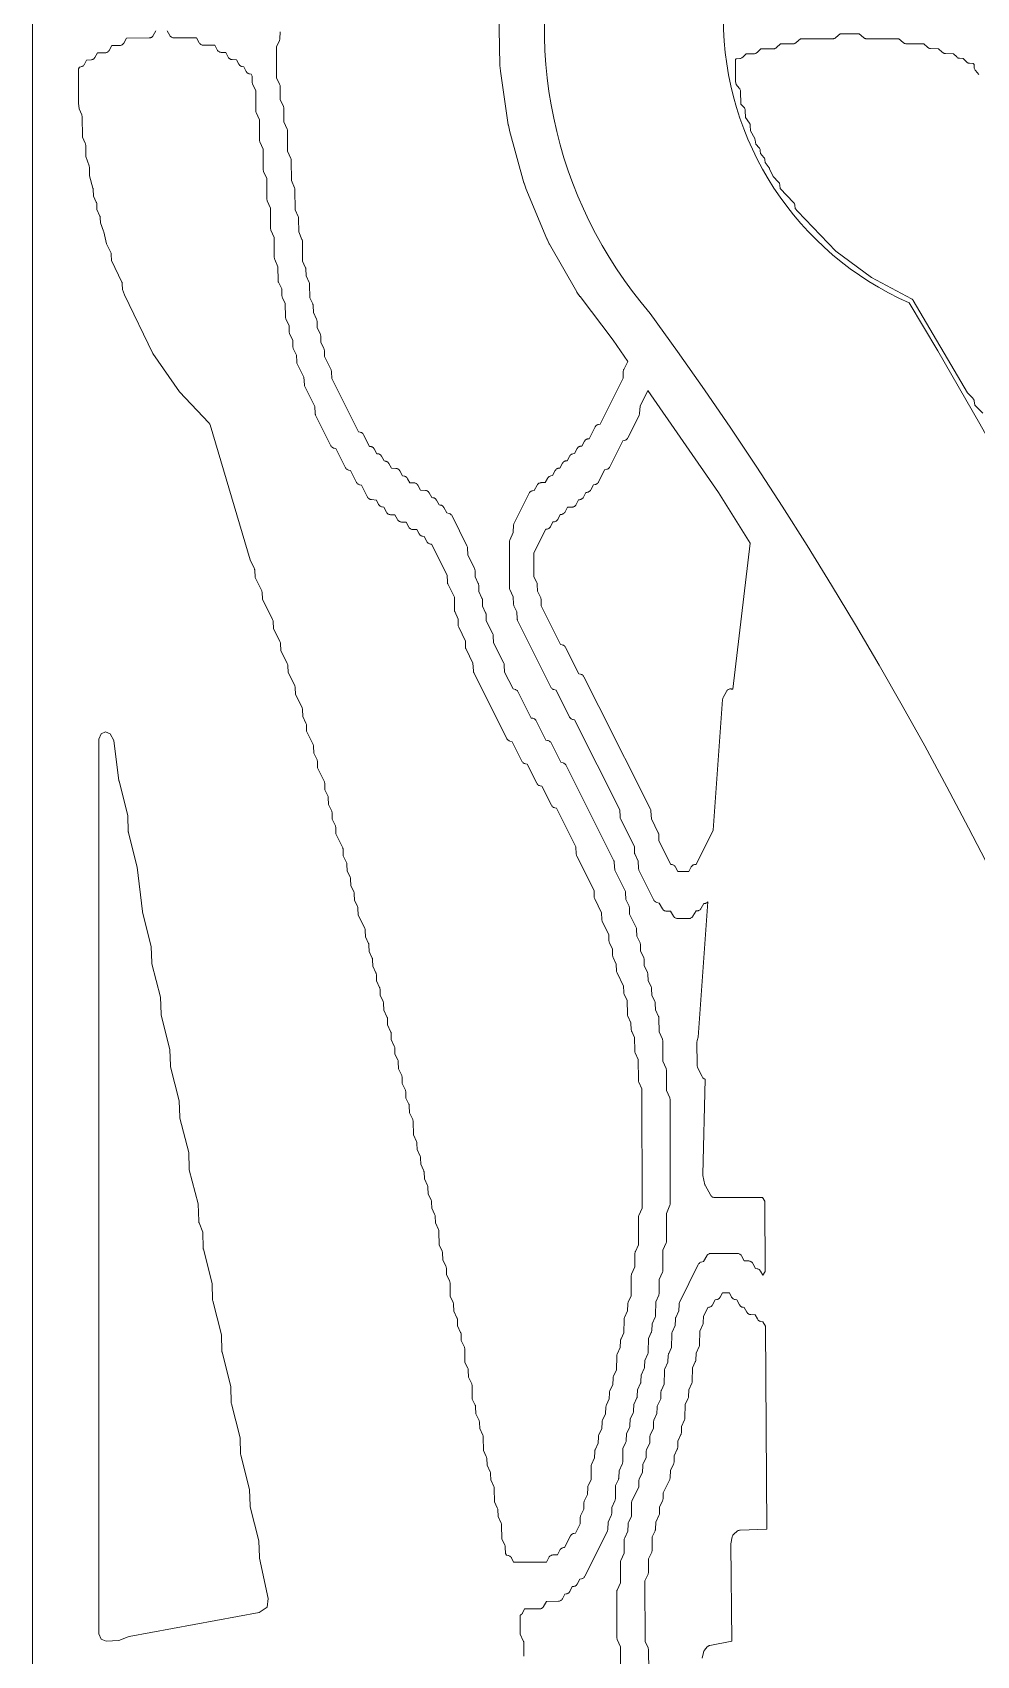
# Model space of a CAD drawing. Header units: inches. Extents: x 36 to 190, y -75 to 56.
# Drawn here: x 146.25 to 151.29, y 38.74 to 47.41 of the extents above; entities that cross this region are included whole.
import ezdxf

# ---------------------------------------------------------------- set-up
doc = ezdxf.new("R2010")
doc.units = ezdxf.units.IN
for name, color, linetype, lineweight in [('01_ORIGINAL_CAD', 7, 'CONTINUOUS', 20), ('02_APPROVED_PDF_OUTLINES', 7, 'CONTINUOUS', 15), ('03_ADDED_AREAS_SAME_COMPOSITION', 7, 'CONTINUOUS', 15)]:
    doc.layers.add(name, color=color, linetype=linetype, lineweight=lineweight)

# ---------------------------------------------------------------- blocks, each defined once
blk = doc.blocks.new('03_STARFISH')
at = {"layer": '01_ORIGINAL_CAD'}
blk.add_line((36.2477, 17.9065), (36.2477, 55.9005), dxfattribs=at)
blk.add_lwpolyline([(44.2832, 37.0838, 0.090917), (40.9305, 45.9685, -0.652582), (40.9305, 49.0108, -0.158741), (45.0035, 48.4251, -0.098355), (47.824, 46.2028), (47.7547, 46.078)], format="xyb", dxfattribs=at)
for centre, radius, start, end in [((41.3118, 47.4341), 2.3302, 105.21607, 220.77153), ((22.064, 33.1953), 21.6191, 354.05829, 36.03187)]:
    blk.add_arc(centre, radius, start, end, dxfattribs=at)
at = {"layer": '02_APPROVED_PDF_OUTLINES'}
blk.add_lwpolyline([(41.3234, 45.3785), (41.2802, 45.4225), (41.2771, 45.4449), (41.2765, 45.448), (41.2755, 45.451), (41.2741, 45.4539), (41.2723, 45.4566), (41.2702, 45.459), (41.2411, 45.4887), (40.9521, 45.9811), (40.9501, 45.984), (40.9478, 45.9865), (40.9452, 45.9887), (40.9422, 45.9906), (40.728, 46.1042), (40.5375, 46.2443), (40.3331, 46.458), (40.3214, 46.4733), (40.3196, 46.4902), (40.3191, 46.4934), (40.3181, 46.4965), (40.3167, 46.4995), (40.315, 46.5022), (40.3129, 46.5047), (40.2415, 46.5799), (40.2398, 46.5973), (40.2393, 46.6006), (40.2383, 46.6038), (40.2368, 46.6069), (40.235, 46.6097), (40.2328, 46.6123), (40.2028, 46.643), (40.1847, 46.6851), (40.1834, 46.6877), (40.1819, 46.6901), (40.1616, 46.7176), (40.1599, 46.732), (40.1593, 46.735), (40.1584, 46.7378), (40.1572, 46.7406), (40.1556, 46.7432), (40.1537, 46.7456), (40.1355, 46.7661), (40.1348, 46.7813), (40.1343, 46.7847), (40.1334, 46.7881), (40.1321, 46.7913), (40.1303, 46.7943), (40.1281, 46.7971), (40.1105, 46.816), (40.108, 46.8367), (40.1074, 46.8398), (40.1065, 46.8427), (40.1052, 46.8455), (40.0824, 46.8879), (40.0814, 46.9151), (40.081, 46.9186), (40.0802, 46.9221), (40.0788, 46.9253), (40.077, 46.9284), (40.0557, 46.9593), (40.0547, 46.9954), (40.0545, 46.9984), (40.0538, 47.0013), (40.0529, 47.0042), (40.0516, 47.0069), (40.05, 47.0094), (40.0481, 47.0117), (40.0308, 47.0303), (40.0288, 47.1), (40.0285, 47.1033), (40.0277, 47.1066), (40.0265, 47.1098), (40.0249, 47.1127), (40.0229, 47.1154), (40.006, 47.1353), (40.0025, 47.1512), (40.0023, 47.2678), (40.0064, 47.272), (40.0259, 47.2737), (40.0293, 47.2743), (40.0326, 47.2753), (40.0358, 47.2768), (40.0387, 47.2787), (40.0413, 47.2809), (40.0586, 47.2982), (40.1012, 47.2991), (40.1043, 47.2994), (40.1073, 47.3), (40.1102, 47.301), (40.113, 47.3024), (40.1155, 47.304), (40.1179, 47.306), (40.1377, 47.3249), (40.204, 47.3252), (40.2071, 47.3254), (40.21, 47.3259), (40.2129, 47.3268), (40.2156, 47.3281), (40.2182, 47.3296), (40.2206, 47.3315), (40.2433, 47.3518), (40.3102, 47.3521), (40.3132, 47.3523), (40.3161, 47.3528), (40.319, 47.3538), (40.3218, 47.355), (40.3243, 47.3566), (40.3267, 47.3584), (40.3494, 47.3787), (40.5224, 47.3791), (40.5254, 47.3793), (40.5284, 47.3798), (40.5313, 47.3807), (40.534, 47.382), (40.5366, 47.3836), (40.539, 47.3854), (40.5617, 47.4057), (40.6629, 47.4057), (40.6857, 47.3855), (40.6881, 47.3837), (40.6906, 47.3821), (40.6934, 47.3809), (40.6963, 47.38), (40.6992, 47.3794), (40.7023, 47.3792), (40.8753, 47.3791), (40.8981, 47.3588), (40.9005, 47.357), (40.903, 47.3554), (40.9058, 47.3542), (40.9087, 47.3533), (40.9116, 47.3527), (40.9146, 47.3525), (41.0076, 47.3524), (41.0274, 47.3335), (41.0298, 47.3316), (41.0324, 47.3299), (41.0351, 47.3285), (41.038, 47.3276), (41.041, 47.3269), (41.0441, 47.3267), (41.087, 47.3258), (41.1071, 47.3067), (41.1095, 47.3048), (41.112, 47.3031), (41.1148, 47.3018), (41.1177, 47.3008), (41.1207, 47.3001), (41.1238, 47.2999), (41.1664, 47.299), (41.1838, 47.2818), (41.1864, 47.2795), (41.1893, 47.2776), (41.1925, 47.2762), (41.1958, 47.2752), (41.1992, 47.2746), (41.2189, 47.2729), (41.2369, 47.255), (41.2395, 47.2527), (41.2425, 47.2508), (41.2456, 47.2494), (41.2489, 47.2484), (41.2523, 47.2478), (41.2719, 47.2461), (41.2765, 47.2414), (41.2772, 47.2247), (41.2777, 47.2212), (41.2786, 47.2178), (41.2799, 47.2145), (41.2817, 47.2115), (41.284, 47.2087), (41.3028, 47.1886)], dxfattribs=at)
at = {"layer": '03_ADDED_AREAS_SAME_COMPOSITION'}
for points in [[(38.7387, 47.5288), (38.7446, 47.2371), (38.7446, 47.2355), (38.7469, 47.2081), (38.7471, 47.2066), (38.7891, 46.9189), (38.7894, 46.9173), (38.795, 46.8905), (38.7954, 46.889), (38.8729, 46.6087), (38.8733, 46.6072), (38.8823, 46.5812), (38.8829, 46.5798), (38.9951, 46.3104), (38.9958, 46.309), (39.008, 46.2842), (39.0087, 46.2828), (39.155, 46.0277), (39.1558, 46.0264), (39.1712, 46.0031), (39.1722, 46.0018), (39.3486, 45.7686), (39.4268, 45.6557), (39.4058, 45.6131), (39.4045, 45.6099), (39.4036, 45.6066), (39.4032, 45.6031), (39.4017, 45.5661), (39.2792, 45.3203), (39.2704, 45.3187), (39.2672, 45.3179), (39.2641, 45.3167), (39.2612, 45.3151), (39.2585, 45.3131), (39.2562, 45.3108), (39.2541, 45.3082), (39.2524, 45.3054), (39.2211, 45.243), (39.2158, 45.2426), (39.2127, 45.2421), (39.2097, 45.2412), (39.2068, 45.24), (39.2042, 45.2385), (39.2017, 45.2366), (39.1995, 45.2344), (39.1975, 45.232), (39.1959, 45.2294), (39.1823, 45.2038), (39.1766, 45.2033), (39.1735, 45.2028), (39.1706, 45.202), (39.1677, 45.2008), (39.165, 45.1992), (39.1625, 45.1973), (39.1603, 45.1952), (39.1584, 45.1927), (39.1568, 45.1901), (39.1425, 45.1633), (39.1334, 45.1617), (39.1302, 45.1609), (39.1271, 45.1596), (39.1242, 45.158), (39.1215, 45.1561), (39.1192, 45.1538), (39.1171, 45.1512), (39.1155, 45.1483), (39.1037, 45.1252), (39.0983, 45.1247), (39.0952, 45.1243), (39.0922, 45.1234), (39.0894, 45.1222), (39.0867, 45.1206), (39.0842, 45.1188), (39.082, 45.1166), (39.0801, 45.1142), (39.0784, 45.1115), (39.0649, 45.086), (39.0591, 45.0854), (39.0561, 45.085), (39.0531, 45.0841), (39.0502, 45.0829), (39.0475, 45.0814), (39.0451, 45.0795), (39.0428, 45.0773), (39.0409, 45.0749), (39.0393, 45.0723), (39.0251, 45.0455), (39.0159, 45.0438), (39.0127, 45.043), (39.0096, 45.0418), (39.0067, 45.0402), (39.0041, 45.0382), (39.0017, 45.0359), (38.9997, 45.0333), (38.998, 45.0305), (38.9868, 45.0085), (38.9652, 45.0082), (38.962, 45.008), (38.9588, 45.0073), (38.9557, 45.0062), (38.9528, 45.0047), (38.9501, 45.0029), (38.9477, 45.0007), (38.9456, 44.9983), (38.9438, 44.9956), (38.9276, 44.9669), (38.918, 44.9652), (38.9148, 44.9644), (38.9117, 44.9632), (38.9088, 44.9616), (38.9061, 44.9596), (38.9037, 44.9573), (38.9017, 44.9547), (38.9, 44.9518), (38.8201, 44.792), (38.8188, 44.789), (38.818, 44.7858), (38.8175, 44.7826), (38.8147, 44.7413), (38.7971, 44.7012), (38.7959, 44.698), (38.7952, 44.6946), (38.795, 44.6912), (38.7952, 44.4473), (38.7954, 44.4439), (38.7962, 44.4405), (38.7973, 44.4373), (38.8149, 44.3976), (38.8165, 44.36), (38.8169, 44.3566), (38.8178, 44.3532), (38.8191, 44.3501), (38.8346, 44.3187), (38.8362, 44.2816), (38.8366, 44.2781), (38.8375, 44.2747), (38.8388, 44.2715), (39.0169, 43.9155), (39.0186, 43.9125), (39.0208, 43.9098), (39.0233, 43.9074), (39.0261, 43.9054), (39.0292, 43.9038), (39.0324, 43.9026), (39.0447, 43.8991), (39.1167, 43.7559), (39.1184, 43.7531), (39.1205, 43.7505), (39.1228, 43.7481), (39.1255, 43.7462), (39.1284, 43.7445), (39.1315, 43.7433), (39.1347, 43.7425), (39.1435, 43.741), (39.3843, 43.2604), (39.3859, 43.2234), (39.3863, 43.22), (39.3872, 43.2166), (39.3885, 43.2134), (39.4627, 43.0647), (39.4635, 43.0317), (39.4638, 43.0283), (39.4646, 43.0249), (39.4658, 43.0216), (39.4825, 42.9863), (39.4842, 42.949), (39.4846, 42.9456), (39.4854, 42.9422), (39.4868, 42.939), (39.5667, 42.7789), (39.5684, 42.7759), (39.5706, 42.7732), (39.5731, 42.7708), (39.5759, 42.7688), (39.579, 42.7672), (39.5822, 42.766), (39.5952, 42.7623), (39.6122, 42.7325), (39.614, 42.7297), (39.6162, 42.7273), (39.6186, 42.7251), (39.6213, 42.7233), (39.6242, 42.7218), (39.6273, 42.7207), (39.6305, 42.7201), (39.6337, 42.7198), (39.6561, 42.7196), (39.6711, 42.6933), (39.6729, 42.6906), (39.675, 42.6881), (39.6775, 42.686), (39.6802, 42.6841), (39.6831, 42.6827), (39.6862, 42.6816), (39.6894, 42.6809), (39.6927, 42.6807), (39.7536, 42.6804), (39.7568, 42.6806), (39.76, 42.6811), (39.763, 42.6821), (39.7659, 42.6835), (39.7686, 42.6852), (39.771, 42.6873), (39.7732, 42.6896), (39.775, 42.6923), (39.7927, 42.7208), (39.7994, 42.7214), (39.8025, 42.7219), (39.8055, 42.7228), (39.8083, 42.724), (39.811, 42.7255), (39.8135, 42.7274), (39.8157, 42.7296), (39.8176, 42.732), (39.8193, 42.7346), (39.8328, 42.7602), (39.8386, 42.7607), (39.8416, 42.7612), (39.8446, 42.762), (39.8475, 42.7632), (39.8502, 42.7648), (39.8526, 42.7667), (39.8549, 42.7688), (39.8553, 42.7693), (39.8031, 42.0471), (39.7977, 42.0283), (39.797, 42.0248), (39.7967, 42.0212), (39.7977, 41.8952), (39.798, 41.8915), (39.7988, 41.8879), (39.8002, 41.8845), (39.8239, 41.8355), (39.8255, 41.8326), (39.8275, 41.8299), (39.8299, 41.8276), (39.8326, 41.8255), (39.8355, 41.8239), (39.8386, 41.8226), (39.8407, 41.8221), (39.8273, 41.3132), (39.8274, 41.31), (39.8279, 41.3069), (39.8391, 41.2585), (39.8401, 41.2552), (39.8416, 41.2521), (39.8683, 41.2035), (39.8701, 41.2007), (39.8722, 41.1982), (39.8747, 41.196), (39.8775, 41.1941), (39.8804, 41.1926), (39.8836, 41.1915), (39.8869, 41.1908), (39.8902, 41.1906), (40.1475, 41.1906), (40.1589, 41.1704), (40.1613, 40.7956), (40.1485, 40.7745), (40.1479, 40.7745), (40.1368, 40.7963), (40.1351, 40.7991), (40.1331, 40.8017), (40.1307, 40.804), (40.1281, 40.806), (40.1252, 40.8076), (40.1221, 40.8088), (40.1189, 40.8096), (40.1097, 40.8112), (40.0955, 40.8379), (40.0938, 40.8407), (40.0917, 40.8432), (40.0893, 40.8454), (40.0867, 40.8473), (40.0839, 40.8488), (40.0808, 40.85), (40.0777, 40.8508), (40.0744, 40.8511), (40.0494, 40.8522), (40.0342, 40.8789), (40.0324, 40.8817), (40.0302, 40.8841), (40.0278, 40.8863), (40.025, 40.8882), (40.0221, 40.8896), (40.019, 40.8907), (40.0157, 40.8913), (40.0124, 40.8915), (39.8709, 40.8913), (39.8676, 40.8911), (39.8644, 40.8905), (39.8613, 40.8894), (39.8584, 40.8879), (39.8556, 40.8861), (39.8532, 40.8839), (39.851, 40.8814), (39.8492, 40.8787), (39.8322, 40.8487), (39.8192, 40.845), (39.8159, 40.8438), (39.8129, 40.8422), (39.8101, 40.8401), (39.8076, 40.8377), (39.8054, 40.835), (39.8037, 40.832), (39.7035, 40.6287), (39.7021, 40.6253), (39.7013, 40.6217), (39.7009, 40.6181), (39.7003, 40.5849), (39.6838, 40.5497), (39.6825, 40.5465), (39.6817, 40.5431), (39.6814, 40.5396), (39.6807, 40.5064), (39.6643, 40.4713), (39.663, 40.4679), (39.6622, 40.4645), (39.6619, 40.4609), (39.6612, 40.3888), (39.646, 40.3577), (39.6447, 40.3546), (39.6438, 40.3512), (39.6434, 40.3478), (39.6419, 40.3105), (39.6253, 40.2751), (39.624, 40.2718), (39.6232, 40.2683), (39.6229, 40.2647), (39.6222, 40.1926), (39.607, 40.1616), (39.6057, 40.1584), (39.6048, 40.1551), (39.6044, 40.1516), (39.6029, 40.1143), (39.5863, 40.0789), (39.585, 40.0757), (39.5842, 40.0723), (39.5839, 40.0688), (39.5832, 40.0356), (39.5667, 40.0005), (39.5655, 39.9972), (39.5647, 39.9938), (39.5644, 39.9904), (39.5637, 39.9571), (39.5472, 39.922), (39.546, 39.9188), (39.5452, 39.9154), (39.5449, 39.9119), (39.5442, 39.8787), (39.5277, 39.8435), (39.5264, 39.8403), (39.5256, 39.8369), (39.5253, 39.8334), (39.5247, 39.8004), (39.5094, 39.7692), (39.5081, 39.766), (39.5072, 39.7627), (39.5068, 39.7593), (39.5052, 39.722), (39.4887, 39.6866), (39.4874, 39.6833), (39.4866, 39.68), (39.4863, 39.6765), (39.4856, 39.6434), (39.4497, 39.5691), (39.4483, 39.5657), (39.4475, 39.5622), (39.4472, 39.5585), (39.4465, 39.4864), (39.4313, 39.4553), (39.43, 39.4522), (39.4291, 39.4488), (39.4288, 39.4454), (39.4272, 39.4081), (39.4106, 39.3727), (39.4093, 39.3694), (39.4085, 39.3659), (39.4082, 39.3623), (39.4075, 39.2897), (39.3902, 39.2504), (39.389, 39.2471), (39.3883, 39.2438), (39.3881, 39.2403), (39.388, 39.1327), (39.3708, 39.0934), (39.3696, 39.0902), (39.3689, 39.0868), (39.3687, 39.0834), (39.3689, 38.8395), (39.3691, 38.8361), (39.3698, 38.8327), (39.371, 38.8295), (39.3883, 38.7903), (39.3886, 38.6826)], [(38.8726, 38.7398), (38.8717, 38.8124), (38.8714, 38.816), (38.8706, 38.8195), (38.8693, 38.8228), (38.8529, 38.8576), (38.8528, 38.959), (38.8552, 38.9602), (38.8581, 38.9622), (38.8607, 38.9646), (38.863, 38.9674), (38.8648, 38.9704), (38.8759, 38.9923), (38.9562, 38.9928), (38.9594, 38.993), (38.9626, 38.9937), (38.9657, 38.9948), (38.9687, 38.9962), (38.9714, 38.9981), (38.9738, 39.0003), (38.976, 39.0027), (38.9778, 39.0055), (38.9928, 39.032), (39.0566, 39.0334), (39.0599, 39.0337), (39.0632, 39.0345), (39.0663, 39.0356), (39.0692, 39.0372), (39.0719, 39.0391), (39.0743, 39.0413), (39.0764, 39.0439), (39.0781, 39.0467), (39.0917, 39.0723), (39.0974, 39.0728), (39.1005, 39.0733), (39.1035, 39.0741), (39.1064, 39.0753), (39.109, 39.0769), (39.1115, 39.0788), (39.1137, 39.0809), (39.1157, 39.0834), (39.1173, 39.086), (39.1309, 39.1116), (39.1366, 39.1121), (39.1397, 39.1126), (39.1427, 39.1134), (39.1455, 39.1146), (39.1482, 39.1162), (39.1507, 39.118), (39.1529, 39.1202), (39.1548, 39.1226), (39.1565, 39.1253), (39.1707, 39.1521), (39.1798, 39.1537), (39.1831, 39.1545), (39.1862, 39.1557), (39.1891, 39.1574), (39.1917, 39.1594), (39.1941, 39.1617), (39.1961, 39.1643), (39.1978, 39.1672), (39.3182, 39.4088), (39.3196, 39.412), (39.3204, 39.4154), (39.3208, 39.4189), (39.3224, 39.4562), (39.339, 39.4916), (39.3403, 39.4948), (39.3411, 39.4982), (39.3414, 39.5017), (39.3421, 39.5349), (39.3585, 39.57), (39.3598, 39.5734), (39.3606, 39.5768), (39.3609, 39.5804), (39.3616, 39.6525), (39.3768, 39.6836), (39.3781, 39.6867), (39.379, 39.6901), (39.3793, 39.6935), (39.3809, 39.7308), (39.3975, 39.7662), (39.3988, 39.7695), (39.3996, 39.773), (39.3999, 39.7766), (39.4006, 39.8487), (39.4158, 39.8797), (39.4171, 39.8829), (39.418, 39.8862), (39.4184, 39.8897), (39.4199, 39.927), (39.4365, 39.9624), (39.4378, 39.9656), (39.4386, 39.969), (39.4389, 39.9725), (39.4396, 40.0057), (39.4561, 40.0408), (39.4573, 40.0441), (39.4581, 40.0475), (39.4584, 40.0509), (39.4591, 40.0842), (39.4756, 40.1193), (39.4768, 40.1225), (39.4776, 40.1259), (39.4779, 40.1294), (39.4786, 40.1626), (39.4951, 40.1978), (39.4964, 40.201), (39.4971, 40.2044), (39.4975, 40.2079), (39.4981, 40.2411), (39.5146, 40.2762), (39.5159, 40.2795), (39.5167, 40.2829), (39.517, 40.2863), (39.5177, 40.3196), (39.5341, 40.3547), (39.5354, 40.358), (39.5362, 40.3615), (39.5365, 40.3651), (39.5372, 40.4372), (39.5524, 40.4682), (39.5537, 40.4714), (39.5546, 40.4748), (39.555, 40.4782), (39.5566, 40.5155), (39.5731, 40.5509), (39.5744, 40.5542), (39.5752, 40.5577), (39.5755, 40.5612), (39.5762, 40.6336), (39.5926, 40.6686), (39.5939, 40.6719), (39.5947, 40.6754), (39.595, 40.6789), (39.5957, 40.7516), (39.613, 40.7909), (39.6141, 40.7941), (39.6149, 40.7975), (39.6151, 40.8009), (39.6152, 40.9086), (39.6324, 40.9478), (39.6336, 40.9511), (39.6343, 40.9544), (39.6345, 40.9579), (39.6346, 41.1051), (39.6523, 41.1489), (39.6533, 41.1519), (39.654, 41.1551), (39.6542, 41.1583), (39.6534, 41.7116), (39.6532, 41.7151), (39.6525, 41.7185), (39.6513, 41.7217), (39.634, 41.7609), (39.6337, 41.8685), (39.6334, 41.872), (39.6327, 41.8753), (39.6315, 41.8786), (39.6142, 41.9177), (39.6139, 42.0254), (39.6137, 42.0288), (39.613, 42.0322), (39.6118, 42.0354), (39.5944, 42.0747), (39.5936, 42.1473), (39.5933, 42.1509), (39.5925, 42.1544), (39.5912, 42.1577), (39.5747, 42.1928), (39.5739, 42.226), (39.5736, 42.2295), (39.5728, 42.2329), (39.5715, 42.2361), (39.555, 42.2712), (39.5542, 42.3044), (39.5539, 42.3079), (39.5531, 42.3113), (39.5519, 42.3145), (39.5353, 42.3496), (39.5346, 42.3828), (39.5342, 42.3863), (39.5334, 42.3897), (39.5322, 42.3929), (39.5156, 42.428), (39.5149, 42.4613), (39.5146, 42.4647), (39.5138, 42.4681), (39.5125, 42.4714), (39.496, 42.5064), (39.4952, 42.5397), (39.4949, 42.5431), (39.4941, 42.5465), (39.4928, 42.5498), (39.4762, 42.5851), (39.4745, 42.6224), (39.4741, 42.6258), (39.4733, 42.6292), (39.4719, 42.6324), (39.437, 42.7027), (39.4362, 42.7357), (39.4359, 42.7392), (39.4351, 42.7425), (39.4339, 42.7458), (39.4172, 42.7811), (39.4155, 42.8184), (39.4151, 42.8219), (39.4143, 42.8252), (39.4129, 42.8285), (39.3581, 42.9385), (39.3552, 42.9792), (39.3548, 42.9824), (39.3539, 42.9856), (39.3526, 42.9886), (39.0974, 43.4981), (39.0956, 43.5011), (39.0935, 43.5038), (39.091, 43.5062), (39.0881, 43.5082), (39.0851, 43.5098), (39.0818, 43.511), (39.0696, 43.5144), (39.0172, 43.6185), (39.0155, 43.6213), (39.0134, 43.6239), (39.011, 43.6262), (39.0084, 43.6282), (39.0055, 43.6298), (39.0024, 43.631), (38.9992, 43.6318), (38.9904, 43.6334), (38.9387, 43.736), (38.937, 43.7389), (38.9349, 43.7415), (38.9325, 43.7438), (38.9299, 43.7458), (38.927, 43.7474), (38.9239, 43.7486), (38.9207, 43.7494), (38.9119, 43.7509), (38.8422, 43.8899), (38.8405, 43.8929), (38.8383, 43.8956), (38.8358, 43.898), (38.833, 43.9), (38.8299, 43.9016), (38.8267, 43.9028), (38.8145, 43.9063), (38.7693, 43.9963), (38.7677, 44.0333), (38.7673, 44.0368), (38.7664, 44.0401), (38.7651, 44.0434), (38.7104, 44.1531), (38.7087, 44.1901), (38.7084, 44.1936), (38.7075, 44.1969), (38.7062, 44.2001), (38.6712, 44.2704), (38.6705, 44.3034), (38.6701, 44.3069), (38.6693, 44.3103), (38.6681, 44.3135), (38.6515, 44.3486), (38.6508, 44.3818), (38.6505, 44.3853), (38.6497, 44.3887), (38.6484, 44.3919), (38.6319, 44.427), (38.6311, 44.4602), (38.6308, 44.4637), (38.63, 44.4671), (38.6287, 44.4703), (38.6122, 44.5054), (38.6115, 44.5386), (38.6111, 44.5422), (38.6103, 44.5457), (38.6089, 44.549), (38.5728, 44.6234), (38.5711, 44.6606), (38.5707, 44.664), (38.5698, 44.6674), (38.5685, 44.6706), (38.4886, 44.8307), (38.4869, 44.8337), (38.4847, 44.8364), (38.4822, 44.8388), (38.4794, 44.8408), (38.4763, 44.8424), (38.473, 44.8436), (38.4604, 44.8471), (38.4455, 44.8753), (38.4438, 44.8779), (38.4419, 44.8803), (38.4397, 44.8825), (38.4372, 44.8844), (38.4345, 44.8859), (38.4316, 44.8871), (38.4286, 44.8879), (38.4256, 44.8884), (38.4198, 44.8889), (38.4062, 44.9144), (38.4046, 44.9171), (38.4027, 44.9195), (38.4004, 44.9216), (38.398, 44.9235), (38.3953, 44.9251), (38.3924, 44.9263), (38.3894, 44.9271), (38.3863, 44.9276), (38.3806, 44.9281), (38.367, 44.9536), (38.3653, 44.9563), (38.3632, 44.9589), (38.3609, 44.9611), (38.3583, 44.963), (38.3554, 44.9645), (38.3524, 44.9657), (38.3492, 44.9665), (38.346, 44.9668), (38.321, 44.9678), (38.3057, 44.9946), (38.304, 44.9973), (38.3018, 44.9998), (38.2994, 45.0019), (38.2967, 45.0038), (38.2938, 45.0052), (38.2907, 45.0063), (38.2875, 45.007), (38.2843, 45.0072), (38.2627, 45.0074), (38.2515, 45.0294), (38.2498, 45.0322), (38.2477, 45.0348), (38.2454, 45.0371), (38.2427, 45.0391), (38.2398, 45.0407), (38.2367, 45.0419), (38.2335, 45.0427), (38.2244, 45.0443), (38.2101, 45.071), (38.2084, 45.0738), (38.2064, 45.0763), (38.204, 45.0785), (38.2014, 45.0804), (38.1985, 45.082), (38.1955, 45.0831), (38.1923, 45.0839), (38.1891, 45.0842), (38.1646, 45.0853), (38.1513, 45.1101), (38.1497, 45.1128), (38.1477, 45.1152), (38.1455, 45.1174), (38.143, 45.1192), (38.1403, 45.1208), (38.1374, 45.122), (38.1345, 45.1228), (38.1314, 45.1233), (38.1257, 45.1238), (38.1121, 45.1493), (38.1104, 45.152), (38.1085, 45.1544), (38.1063, 45.1565), (38.1038, 45.1584), (38.1011, 45.16), (38.0982, 45.1612), (38.0952, 45.162), (38.0922, 45.1625), (38.0864, 45.1629), (38.0728, 45.1885), (38.0712, 45.1911), (38.0693, 45.1935), (38.067, 45.1957), (38.0645, 45.1976), (38.0619, 45.1991), (38.059, 45.2003), (38.056, 45.2012), (38.0529, 45.2016), (38.0476, 45.2021), (38.0161, 45.2643), (38.0145, 45.2671), (38.0124, 45.2698), (38.01, 45.2721), (38.0074, 45.274), (38.0045, 45.2756), (38.0014, 45.2769), (37.9981, 45.2776), (37.9894, 45.2792), (37.8468, 45.5638), (37.8451, 45.6008), (37.8447, 45.6042), (37.8439, 45.6076), (37.8426, 45.6108), (37.8076, 45.6811), (37.8069, 45.7141), (37.8065, 45.7176), (37.8057, 45.7209), (37.8045, 45.7242), (37.7879, 45.7593), (37.7872, 45.7925), (37.7869, 45.796), (37.7861, 45.7994), (37.7848, 45.8026), (37.7683, 45.8377), (37.7675, 45.8709), (37.7672, 45.8744), (37.7664, 45.8778), (37.7651, 45.881), (37.7485, 45.9164), (37.7468, 45.9536), (37.7464, 45.9571), (37.7456, 45.9604), (37.7443, 45.9636), (37.729, 45.9946), (37.7281, 46.0667), (37.7278, 46.0703), (37.727, 46.0737), (37.7258, 46.0771), (37.7091, 46.1124), (37.7074, 46.1497), (37.707, 46.1531), (37.7062, 46.1564), (37.7049, 46.1596), (37.6897, 46.1905), (37.6893, 46.2977), (37.6891, 46.3011), (37.6884, 46.3045), (37.6872, 46.3077), (37.6699, 46.347), (37.669, 46.4196), (37.6687, 46.4232), (37.6679, 46.4266), (37.6666, 46.43), (37.6502, 46.4648), (37.6499, 46.5722), (37.6496, 46.5756), (37.6489, 46.579), (37.6478, 46.5822), (37.6304, 46.6213), (37.6301, 46.729), (37.6299, 46.7324), (37.6292, 46.7358), (37.628, 46.739), (37.6107, 46.7782), (37.6104, 46.8859), (37.6102, 46.8893), (37.6094, 46.8927), (37.6083, 46.8959), (37.5909, 46.9352), (37.5901, 47.0078), (37.5898, 47.0114), (37.589, 47.0148), (37.5877, 47.0182), (37.5712, 47.0531), (37.5704, 47.1254), (37.5701, 47.129), (37.5693, 47.1325), (37.568, 47.1358), (37.5515, 47.1706), (37.5514, 47.3373), (37.5665, 47.3683), (37.5678, 47.3714), (37.5687, 47.3748), (37.5691, 47.3782), (37.5707, 47.4155)], [(36.9669, 47.422), (36.9818, 47.3959), (36.9836, 47.3932), (36.9858, 47.3907), (36.9882, 47.3885), (36.991, 47.3867), (36.9939, 47.3852), (36.997, 47.3841), (37.0002, 47.3835), (37.0035, 47.3833), (37.1237, 47.3831), (37.1386, 47.3569), (37.1404, 47.3542), (37.1426, 47.3517), (37.145, 47.3495), (37.1477, 47.3477), (37.1507, 47.3462), (37.1538, 47.3452), (37.157, 47.3445), (37.1603, 47.3443), (37.2213, 47.344), (37.2342, 47.3197), (37.2359, 47.3169), (37.238, 47.3144), (37.2403, 47.3122), (37.243, 47.3103), (37.2458, 47.3088), (37.2489, 47.3076), (37.252, 47.3068), (37.2552, 47.3065), (37.2798, 47.3055), (37.2931, 47.2806), (37.2948, 47.2778), (37.2968, 47.2753), (37.2992, 47.2731), (37.3018, 47.2712), (37.3047, 47.2696), (37.3077, 47.2685), (37.3108, 47.2677), (37.3141, 47.2674), (37.3383, 47.2663), (37.3497, 47.2439), (37.3514, 47.2411), (37.3535, 47.2385), (37.3559, 47.2362), (37.3585, 47.2342), (37.3614, 47.2326), (37.3645, 47.2314), (37.3677, 47.2306), (37.3766, 47.2291), (37.389, 47.2047), (37.3907, 47.2019), (37.3927, 47.1993), (37.3951, 47.197), (37.3977, 47.195), (37.4006, 47.1934), (37.4037, 47.1922), (37.4069, 47.1915), (37.4157, 47.1899), (37.4207, 47.1799), (37.4215, 47.147), (37.4218, 47.1435), (37.4226, 47.1401), (37.4238, 47.1369), (37.4403, 47.102), (37.4406, 46.9947), (37.4408, 46.9912), (37.4415, 46.9879), (37.4427, 46.9846), (37.46, 46.9455), (37.4603, 46.8378), (37.4606, 46.8344), (37.4613, 46.831), (37.4625, 46.8278), (37.4798, 46.7886), (37.4801, 46.681), (37.4803, 46.6775), (37.481, 46.6742), (37.4822, 46.6709), (37.4995, 46.6318), (37.4998, 46.5241), (37.5001, 46.5207), (37.5008, 46.5173), (37.502, 46.5141), (37.5193, 46.4749), (37.5196, 46.3673), (37.5198, 46.3638), (37.5205, 46.3605), (37.5217, 46.3572), (37.539, 46.3181), (37.5393, 46.2104), (37.5396, 46.207), (37.5403, 46.2036), (37.5415, 46.2004), (37.5588, 46.1611), (37.5597, 46.0885), (37.56, 46.0849), (37.5608, 46.0814), (37.562, 46.0781), (37.5787, 46.0428), (37.5804, 46.0055), (37.5808, 46.002), (37.5816, 45.9987), (37.5829, 45.9955), (37.5982, 45.9645), (37.599, 45.8924), (37.5993, 45.8889), (37.6001, 45.8854), (37.6014, 45.882), (37.618, 45.847), (37.6187, 45.8137), (37.619, 45.8103), (37.6198, 45.8069), (37.6211, 45.8036), (37.6376, 45.7686), (37.6384, 45.7353), (37.6387, 45.7318), (37.6395, 45.7285), (37.6408, 45.7252), (37.6574, 45.6899), (37.6591, 45.6526), (37.6595, 45.6491), (37.6603, 45.6458), (37.6617, 45.6426), (37.6969, 45.5717), (37.6998, 45.531), (37.7002, 45.5278), (37.7011, 45.5246), (37.7024, 45.5216), (37.7557, 45.4152), (37.7573, 45.3782), (37.7577, 45.3747), (37.7586, 45.3713), (37.76, 45.3681), (37.8415, 45.2053), (37.8432, 45.2024), (37.8453, 45.1998), (37.8477, 45.1974), (37.8503, 45.1955), (37.8532, 45.1938), (37.8563, 45.1926), (37.8596, 45.1918), (37.8684, 45.1903), (37.9201, 45.0877), (37.9217, 45.0848), (37.9238, 45.0822), (37.9262, 45.0799), (37.9288, 45.0779), (37.9318, 45.0763), (37.9348, 45.0751), (37.9381, 45.0743), (37.9469, 45.0727), (37.9789, 45.0093), (37.9806, 45.0064), (37.9827, 45.0038), (37.9851, 45.0015), (37.9877, 44.9995), (37.9906, 44.9979), (37.9937, 44.9967), (37.9969, 44.9959), (38.0058, 44.9944), (38.0378, 44.9309), (38.0394, 44.9282), (38.0413, 44.9257), (38.0436, 44.9235), (38.0461, 44.9215), (38.0488, 44.9199), (38.0517, 44.9187), (38.0547, 44.9178), (38.0579, 44.9173), (38.0849, 44.9149), (38.0967, 44.8917), (38.0984, 44.8889), (38.1004, 44.8863), (38.1028, 44.884), (38.1054, 44.882), (38.1083, 44.8804), (38.1114, 44.8792), (38.1146, 44.8784), (38.1238, 44.8768), (38.138, 44.8501), (38.1397, 44.8473), (38.1418, 44.8448), (38.1442, 44.8426), (38.1468, 44.8407), (38.1496, 44.8392), (38.1527, 44.838), (38.1558, 44.8372), (38.1591, 44.8369), (38.1836, 44.8359), (38.1969, 44.811), (38.1986, 44.8082), (38.2006, 44.8057), (38.203, 44.8035), (38.2056, 44.8016), (38.2085, 44.8), (38.2115, 44.7989), (38.2147, 44.7981), (38.2179, 44.7978), (38.2429, 44.7967), (38.2581, 44.77), (38.2599, 44.7672), (38.262, 44.7648), (38.2645, 44.7626), (38.2672, 44.7608), (38.2701, 44.7593), (38.2732, 44.7582), (38.2763, 44.7576), (38.2796, 44.7573), (38.3012, 44.7571), (38.3124, 44.7352), (38.3141, 44.7323), (38.3161, 44.7297), (38.3185, 44.7274), (38.3212, 44.7255), (38.3241, 44.7239), (38.3271, 44.7227), (38.3303, 44.7219), (38.3395, 44.7203), (38.3538, 44.6935), (38.3554, 44.6909), (38.3573, 44.6885), (38.3596, 44.6863), (38.362, 44.6844), (38.3647, 44.6829), (38.3676, 44.6817), (38.3706, 44.6808), (38.3737, 44.6804), (38.379, 44.6799), (38.462, 44.5141), (38.4637, 44.4771), (38.4641, 44.4737), (38.4649, 44.4703), (38.4663, 44.4671), (38.5011, 44.397), (38.5014, 44.3292), (38.5016, 44.3257), (38.5023, 44.3224), (38.5035, 44.3192), (38.5209, 44.2798), (38.5217, 44.2462), (38.522, 44.2426), (38.5228, 44.2392), (38.5242, 44.2358), (38.5602, 44.1617), (38.561, 44.1286), (38.5613, 44.125), (38.5621, 44.1216), (38.5635, 44.1182), (38.5998, 44.0435), (38.6027, 44.0027), (38.6031, 43.9995), (38.604, 43.9963), (38.6053, 43.9933), (38.782, 43.6406), (38.7838, 43.6376), (38.7859, 43.6349), (38.7884, 43.6325), (38.7912, 43.6305), (38.7943, 43.6289), (38.7975, 43.6277), (38.8098, 43.6242), (38.8622, 43.5202), (38.8639, 43.5174), (38.8659, 43.5147), (38.8683, 43.5124), (38.871, 43.5104), (38.8739, 43.5088), (38.877, 43.5076), (38.8802, 43.5068), (38.889, 43.5053), (38.9407, 43.4027), (38.9424, 43.3998), (38.9444, 43.3972), (38.9468, 43.3949), (38.9495, 43.3929), (38.9524, 43.3913), (38.9555, 43.3901), (38.9587, 43.3893), (38.9675, 43.3877), (39.0192, 43.2851), (39.0209, 43.2823), (39.0229, 43.2796), (39.0253, 43.2773), (39.028, 43.2754), (39.0309, 43.2737), (39.034, 43.2725), (39.0372, 43.2717), (39.046, 43.2702), (39.1495, 43.0636), (39.1523, 43.023), (39.1528, 43.0198), (39.1537, 43.0166), (39.1549, 43.0136), (39.2474, 42.829), (39.2481, 42.7961), (39.2485, 42.7925), (39.2493, 42.7891), (39.2506, 42.7857), (39.2868, 42.7113), (39.2885, 42.6742), (39.2889, 42.6707), (39.2897, 42.6674), (39.2911, 42.6642), (39.326, 42.5939), (39.3267, 42.5609), (39.3271, 42.5574), (39.3279, 42.554), (39.3291, 42.5508), (39.3457, 42.5157), (39.3464, 42.4825), (39.3467, 42.479), (39.3475, 42.4756), (39.3488, 42.4724), (39.3655, 42.437), (39.3671, 42.3998), (39.3675, 42.3963), (39.3684, 42.3929), (39.3697, 42.3897), (39.4047, 42.3194), (39.4054, 42.2865), (39.4057, 42.283), (39.4065, 42.2796), (39.4078, 42.2764), (39.4243, 42.2414), (39.4251, 42.1691), (39.4254, 42.1655), (39.4262, 42.1621), (39.4275, 42.1587), (39.4441, 42.1234), (39.4458, 42.0861), (39.4462, 42.0827), (39.447, 42.0793), (39.4484, 42.0762), (39.4636, 42.0451), (39.4645, 41.973), (39.4648, 41.9695), (39.4656, 41.966), (39.4669, 41.9627), (39.4833, 41.9278), (39.4842, 41.8163), (39.4845, 41.8127), (39.4853, 41.8092), (39.4866, 41.8058), (39.503, 41.771), (39.5036, 41.1331), (39.4864, 41.0939), (39.4853, 41.0907), (39.4845, 41.0873), (39.4843, 41.0839), (39.4842, 40.9373), (39.4679, 40.9024), (39.4666, 40.8991), (39.4658, 40.8956), (39.4655, 40.892), (39.4648, 40.8194), (39.4475, 40.7801), (39.4464, 40.7768), (39.4457, 40.7735), (39.4454, 40.77), (39.4453, 40.6629), (39.4301, 40.632), (39.4289, 40.6288), (39.428, 40.6255), (39.4276, 40.622), (39.426, 40.5847), (39.4094, 40.5493), (39.4082, 40.546), (39.4074, 40.5425), (39.4071, 40.539), (39.4064, 40.4669), (39.3911, 40.4358), (39.3898, 40.4326), (39.389, 40.4293), (39.3886, 40.4259), (39.387, 40.3886), (39.3704, 40.3532), (39.3691, 40.3498), (39.3684, 40.3464), (39.3681, 40.3428), (39.3674, 40.2705), (39.3509, 40.2355), (39.3497, 40.2322), (39.3489, 40.2288), (39.3486, 40.2254), (39.3479, 40.1921), (39.3314, 40.157), (39.3302, 40.1538), (39.3294, 40.1504), (39.3291, 40.1469), (39.3284, 40.1139), (39.3131, 40.0827), (39.3118, 40.0795), (39.311, 40.0762), (39.3106, 40.0728), (39.309, 40.0355), (39.2924, 40.0001), (39.2911, 39.9968), (39.2903, 39.9934), (39.29, 39.99), (39.2893, 39.9567), (39.2729, 39.9216), (39.2716, 39.9184), (39.2708, 39.915), (39.2705, 39.9115), (39.2698, 39.8783), (39.2533, 39.8431), (39.2521, 39.8399), (39.2513, 39.8365), (39.251, 39.833), (39.2503, 39.7998), (39.2338, 39.7647), (39.2325, 39.7613), (39.2317, 39.7578), (39.2315, 39.7543), (39.2308, 39.6822), (39.2155, 39.6511), (39.2142, 39.6479), (39.2134, 39.6446), (39.213, 39.6412), (39.2114, 39.6039), (39.1948, 39.5685), (39.1936, 39.5652), (39.1928, 39.5619), (39.1925, 39.5584), (39.1918, 39.5251), (39.1753, 39.49), (39.174, 39.4868), (39.1732, 39.4834), (39.1729, 39.4799), (39.1723, 39.447), (39.1477, 39.3977), (39.1389, 39.3961), (39.1357, 39.3953), (39.1326, 39.3941), (39.1297, 39.3925), (39.1271, 39.3905), (39.1247, 39.3882), (39.1226, 39.3856), (39.121, 39.3827), (39.0897, 39.3204), (39.0843, 39.3199), (39.0812, 39.3195), (39.0782, 39.3186), (39.0754, 39.3174), (39.0727, 39.3159), (39.0702, 39.314), (39.068, 39.3118), (39.066, 39.3094), (39.0644, 39.3068), (39.0512, 39.2818), (39.0266, 39.2807), (39.0234, 39.2804), (39.0203, 39.2796), (39.0172, 39.2784), (39.0144, 39.2769), (39.0118, 39.275), (39.0094, 39.2727), (39.0074, 39.2702), (39.0057, 39.2674), (38.9928, 39.2432), (38.8168, 39.2429), (38.8057, 39.2647), (38.804, 39.2675), (38.802, 39.2701), (38.7996, 39.2724), (38.797, 39.2744), (38.7941, 39.276), (38.791, 39.2772), (38.7878, 39.2779), (38.779, 39.2795), (38.774, 39.2895), (38.7732, 39.3224), (38.7729, 39.3259), (38.7721, 39.3293), (38.7709, 39.3325), (38.7544, 39.3675), (38.7535, 39.4398), (38.7532, 39.4434), (38.7524, 39.4469), (38.7511, 39.4502), (38.7345, 39.4855), (38.7328, 39.5228), (38.7324, 39.5262), (38.7316, 39.5296), (38.7303, 39.5327), (38.715, 39.5638), (38.7142, 39.6359), (38.7139, 39.6394), (38.7131, 39.6429), (38.7118, 39.6462), (38.6952, 39.6813), (38.6945, 39.7145), (38.6942, 39.718), (38.6934, 39.7214), (38.6921, 39.7246), (38.6754, 39.76), (38.6738, 39.7973), (38.6734, 39.8007), (38.6725, 39.804), (38.6712, 39.8072), (38.6559, 39.8382), (38.6551, 39.9103), (38.6548, 39.9139), (38.654, 39.9174), (38.6527, 39.9207), (38.6362, 39.9558), (38.6354, 39.989), (38.6351, 39.9925), (38.6343, 39.9959), (38.633, 39.9991), (38.6164, 40.0344), (38.6147, 40.0717), (38.6143, 40.0751), (38.6135, 40.0785), (38.6122, 40.0817), (38.5969, 40.1127), (38.596, 40.1848), (38.5958, 40.1883), (38.5949, 40.1918), (38.5937, 40.1952), (38.577, 40.2305), (38.5753, 40.2678), (38.575, 40.2712), (38.5741, 40.2745), (38.5728, 40.2777), (38.5575, 40.3087), (38.5567, 40.3808), (38.5564, 40.3844), (38.5556, 40.3879), (38.5543, 40.3912), (38.5377, 40.4263), (38.537, 40.4595), (38.5367, 40.463), (38.5359, 40.4664), (38.5346, 40.4696), (38.5181, 40.5047), (38.5173, 40.5379), (38.517, 40.5414), (38.5162, 40.5448), (38.5149, 40.548), (38.4983, 40.5834), (38.4966, 40.6207), (38.4962, 40.6241), (38.4954, 40.6274), (38.4941, 40.6306), (38.4788, 40.6616), (38.4779, 40.7337), (38.4776, 40.7373), (38.4768, 40.7407), (38.4756, 40.7441), (38.459, 40.7792), (38.4583, 40.8124), (38.4579, 40.8159), (38.4571, 40.8192), (38.4559, 40.8225), (38.4392, 40.8578), (38.4376, 40.8951), (38.4372, 40.8985), (38.4363, 40.9019), (38.435, 40.9051), (38.4197, 40.9361), (38.4189, 41.0082), (38.4186, 41.0117), (38.4178, 41.0152), (38.4165, 41.0185), (38.3998, 41.0539), (38.3982, 41.0912), (38.3978, 41.0946), (38.3969, 41.0979), (38.3956, 41.1011), (38.3803, 41.1323), (38.3795, 41.1653), (38.3792, 41.1687), (38.3784, 41.1721), (38.3772, 41.1754), (38.3606, 41.2104), (38.3599, 41.2437), (38.3595, 41.2471), (38.3587, 41.2505), (38.3575, 41.2538), (38.3408, 41.2891), (38.3392, 41.3264), (38.3388, 41.3298), (38.3379, 41.3332), (38.3366, 41.3363), (38.3213, 41.3675), (38.3205, 41.4005), (38.3202, 41.404), (38.3194, 41.4074), (38.3181, 41.4106), (38.3016, 41.4457), (38.3008, 41.4789), (38.3005, 41.4824), (38.2997, 41.4858), (38.2985, 41.489), (38.282, 41.524), (38.2811, 41.5963), (38.2808, 41.5998), (38.28, 41.6033), (38.2788, 41.6067), (38.2621, 41.642), (38.2604, 41.6793), (38.26, 41.6827), (38.2592, 41.686), (38.2579, 41.6892), (38.2425, 41.7204), (38.2418, 41.7534), (38.2415, 41.7568), (38.2407, 41.7602), (38.2394, 41.7635), (38.2229, 41.7986), (38.2221, 41.8318), (38.2218, 41.8353), (38.221, 41.8387), (38.2197, 41.8419), (38.2031, 41.8772), (38.2014, 41.9145), (38.201, 41.9179), (38.2002, 41.9213), (38.1989, 41.9245), (38.1835, 41.9556), (38.1828, 41.9886), (38.1825, 41.9921), (38.1817, 41.9955), (38.1804, 41.9987), (38.1639, 42.0338), (38.1631, 42.067), (38.1628, 42.0705), (38.162, 42.0739), (38.1607, 42.0771), (38.1442, 42.1122), (38.1434, 42.1454), (38.1431, 42.1489), (38.1423, 42.1523), (38.1411, 42.1556), (38.1244, 42.1909), (38.1227, 42.2282), (38.1223, 42.2316), (38.1215, 42.2349), (38.1202, 42.2381), (38.1048, 42.2693), (38.1041, 42.3023), (38.1038, 42.3057), (38.103, 42.3091), (38.1017, 42.3124), (38.0852, 42.3474), (38.0844, 42.3807), (38.0841, 42.3842), (38.0833, 42.3875), (38.082, 42.3908), (38.0655, 42.4259), (38.0647, 42.4591), (38.0644, 42.4626), (38.0636, 42.466), (38.0624, 42.4692), (38.0458, 42.5043), (38.0451, 42.5375), (38.0448, 42.541), (38.044, 42.5444), (38.0427, 42.5476), (38.0262, 42.5827), (38.0254, 42.6159), (38.0251, 42.6195), (38.0242, 42.623), (38.0229, 42.6263), (37.9868, 42.7005), (37.9861, 42.7335), (37.9858, 42.737), (37.985, 42.7404), (37.9837, 42.7436), (37.9672, 42.7787), (37.9664, 42.8119), (37.9661, 42.8154), (37.9653, 42.8188), (37.964, 42.8221), (37.9475, 42.8571), (37.9468, 42.8904), (37.9464, 42.8938), (37.9456, 42.8972), (37.9444, 42.9005), (37.9278, 42.9355), (37.9271, 42.9688), (37.9268, 42.9722), (37.926, 42.9756), (37.9247, 42.9789), (37.908, 43.0142), (37.9064, 43.0515), (37.906, 43.0549), (37.9051, 43.0583), (37.9038, 43.0615), (37.8688, 43.1318), (37.8681, 43.1648), (37.8678, 43.1683), (37.867, 43.1717), (37.8657, 43.1749), (37.8492, 43.21), (37.8484, 43.2432), (37.8481, 43.2467), (37.8473, 43.2501), (37.8461, 43.2533), (37.8294, 43.2886), (37.8277, 43.3259), (37.8273, 43.3294), (37.8265, 43.3327), (37.8252, 43.3359), (37.8098, 43.367), (37.8091, 43.4), (37.8088, 43.4036), (37.8079, 43.4071), (37.8066, 43.4104), (37.7705, 43.4846), (37.7698, 43.5176), (37.7695, 43.5211), (37.7687, 43.5245), (37.7674, 43.5277), (37.7507, 43.5631), (37.7491, 43.6004), (37.7487, 43.6038), (37.7478, 43.6072), (37.7465, 43.6104), (37.7115, 43.6807), (37.7108, 43.7137), (37.7105, 43.7171), (37.7097, 43.7205), (37.7084, 43.7238), (37.6918, 43.7591), (37.6901, 43.7964), (37.6897, 43.7998), (37.6888, 43.8032), (37.6875, 43.8064), (37.6524, 43.877), (37.6508, 43.914), (37.6504, 43.9174), (37.6495, 43.9208), (37.6482, 43.924), (37.6131, 43.9946), (37.6115, 44.0316), (37.6111, 44.035), (37.6102, 44.0384), (37.6089, 44.0416), (37.5738, 44.1122), (37.5722, 44.1492), (37.5718, 44.1527), (37.5709, 44.156), (37.5696, 44.1592), (37.5345, 44.2298), (37.5329, 44.2668), (37.5325, 44.2703), (37.5316, 44.2736), (37.5303, 44.2769), (37.4756, 44.3866), (37.4739, 44.4236), (37.4735, 44.4271), (37.4727, 44.4304), (37.4713, 44.4336), (37.4374, 44.502), (37.4346, 44.5418), (37.4342, 44.5451), (37.4333, 44.5482), (37.4321, 44.5512), (37.41, 44.5959), (37.196, 45.3173), (37.195, 45.3201), (37.1937, 45.3227), (37.1921, 45.3252), (37.1901, 45.3274), (37.0322, 45.4933), (36.8913, 45.6983), (36.7399, 46.0117), (36.7293, 46.0392), (36.7277, 46.07), (36.7273, 46.0733), (36.7265, 46.0765), (36.7252, 46.0795), (36.6704, 46.1938), (36.6687, 46.2267), (36.6683, 46.2301), (36.6675, 46.2334), (36.6662, 46.2366), (36.6429, 46.2835), (36.6289, 46.3484), (36.6279, 46.3518), (36.6114, 46.3963), (36.6097, 46.423), (36.6094, 46.426), (36.6087, 46.4289), (36.6076, 46.4317), (36.5919, 46.4668), (36.5911, 46.4968), (36.5908, 46.5002), (36.59, 46.5036), (36.5888, 46.5068), (36.5737, 46.5389), (36.5714, 46.5761), (36.5711, 46.5786), (36.5706, 46.5811), (36.5526, 46.6475), (36.5517, 46.6927), (36.5514, 46.6966), (36.5504, 46.7004), (36.5329, 46.7507), (36.532, 46.8102), (36.5317, 46.8137), (36.5309, 46.8172), (36.5297, 46.8205), (36.5145, 46.8527), (36.5129, 46.963), (36.5127, 46.9662), (36.512, 46.9694), (36.5109, 46.9725), (36.4969, 47.005), (36.4935, 47.0359), (36.4933, 47.218), (36.4982, 47.2278), (36.5069, 47.2294), (36.5102, 47.2301), (36.5132, 47.2314), (36.5161, 47.233), (36.5188, 47.2349), (36.5211, 47.2372), (36.5232, 47.2398), (36.5249, 47.2427), (36.5362, 47.2651), (36.5605, 47.2662), (36.5637, 47.2666), (36.5669, 47.2674), (36.5699, 47.2685), (36.5727, 47.2701), (36.5754, 47.272), (36.5777, 47.2742), (36.5798, 47.2767), (36.5815, 47.2795), (36.5944, 47.3039), (36.6359, 47.3043), (36.6391, 47.3045), (36.6423, 47.3052), (36.6454, 47.3063), (36.6483, 47.3077), (36.651, 47.3096), (36.6535, 47.3118), (36.6556, 47.3142), (36.6574, 47.317), (36.6723, 47.3432), (36.7142, 47.3436), (36.7175, 47.3439), (36.7207, 47.3445), (36.7238, 47.3456), (36.7267, 47.3471), (36.7294, 47.3489), (36.7318, 47.3511), (36.7339, 47.3536), (36.7357, 47.3563), (36.7506, 47.3825), (36.8708, 47.3831), (36.8741, 47.3833), (36.8773, 47.384), (36.8804, 47.385), (36.8834, 47.3865), (36.8861, 47.3883), (36.8885, 47.3905), (36.8907, 47.393), (36.8925, 47.3957), (36.9073, 47.4219)], [(39.5389, 38.6619), (39.538, 38.7741), (39.5378, 38.7777), (39.5369, 38.7812), (39.5357, 38.7846), (39.5192, 38.8194), (39.5189, 39.1432), (39.5353, 39.1781), (39.5366, 39.1814), (39.5373, 39.1849), (39.5376, 39.1884), (39.5383, 39.2608), (39.5548, 39.2958), (39.556, 39.2991), (39.5568, 39.3026), (39.5571, 39.3061), (39.5578, 39.3782), (39.573, 39.4093), (39.5743, 39.4125), (39.5752, 39.4158), (39.5756, 39.4192), (39.5772, 39.4565), (39.5938, 39.4919), (39.595, 39.4952), (39.5958, 39.4986), (39.5961, 39.502), (39.5968, 39.5353), (39.6133, 39.5704), (39.6145, 39.5736), (39.6153, 39.577), (39.6156, 39.5805), (39.6163, 39.6135), (39.6511, 39.6839), (39.6524, 39.6871), (39.6533, 39.6905), (39.6537, 39.6939), (39.6553, 39.7312), (39.6719, 39.7666), (39.6731, 39.7698), (39.6739, 39.7732), (39.6742, 39.7767), (39.6749, 39.8099), (39.6914, 39.8451), (39.6927, 39.8483), (39.6935, 39.8517), (39.6938, 39.8552), (39.6945, 39.8884), (39.7109, 39.9235), (39.7122, 39.9268), (39.713, 39.9302), (39.7133, 39.9336), (39.714, 39.9669), (39.7304, 40.002), (39.7317, 40.0053), (39.7325, 40.0088), (39.7328, 40.0124), (39.7335, 40.0845), (39.7487, 40.1155), (39.75, 40.1187), (39.7509, 40.1221), (39.7513, 40.1255), (39.7529, 40.1628), (39.7695, 40.1982), (39.7707, 40.2015), (39.7715, 40.205), (39.7718, 40.2085), (39.7725, 40.2806), (39.7877, 40.3117), (39.789, 40.3149), (39.7899, 40.3182), (39.7903, 40.3216), (39.7919, 40.359), (39.8085, 40.3943), (39.8097, 40.3977), (39.8105, 40.4012), (39.8108, 40.4047), (39.8115, 40.477), (39.8279, 40.512), (39.8292, 40.5153), (39.83, 40.5187), (39.8303, 40.5221), (39.831, 40.5551), (39.8549, 40.6031), (39.8602, 40.6036), (39.8633, 40.604), (39.8663, 40.6049), (39.8692, 40.6061), (39.8718, 40.6077), (39.8743, 40.6095), (39.8765, 40.6117), (39.8785, 40.6141), (39.8801, 40.6168), (39.8943, 40.6436), (39.9035, 40.6452), (39.9067, 40.646), (39.9098, 40.6472), (39.9126, 40.6488), (39.9153, 40.6508), (39.9177, 40.6531), (39.9197, 40.6557), (39.9214, 40.6585), (39.9324, 40.6803), (39.9709, 40.6804), (39.982, 40.6586), (39.9837, 40.6558), (39.9858, 40.6532), (39.9881, 40.6509), (39.9908, 40.6489), (39.9937, 40.6473), (39.9968, 40.6461), (40, 40.6453), (40.0091, 40.6437), (40.0234, 40.617), (40.025, 40.6143), (40.027, 40.6119), (40.0292, 40.6098), (40.0317, 40.6079), (40.0344, 40.6063), (40.0372, 40.6051), (40.0402, 40.6043), (40.0433, 40.6038), (40.049, 40.6034), (40.0626, 40.5778), (40.0643, 40.5751), (40.0664, 40.5726), (40.0687, 40.5703), (40.0714, 40.5684), (40.0742, 40.5669), (40.0772, 40.5657), (40.0804, 40.565), (40.0836, 40.5646), (40.1079, 40.5636), (40.1193, 40.5412), (40.121, 40.5383), (40.123, 40.5357), (40.1254, 40.5334), (40.1281, 40.5315), (40.131, 40.5299), (40.1341, 40.5287), (40.1373, 40.5279), (40.1477, 40.5261), (40.1632, 40.5021), (40.1703, 39.4191), (40.0266, 39.4133), (40.0232, 39.413), (40.0199, 39.4122), (40.0168, 39.4109), (40.0139, 39.4093), (40.0112, 39.4073), (39.9931, 39.3916), (39.9907, 39.3892), (39.9887, 39.3866), (39.987, 39.3838), (39.9858, 39.3807), (39.9849, 39.3775), (39.9777, 39.341), (39.9774, 39.3385), (39.9773, 39.336), (39.9825, 38.8206), (39.8658, 38.7978), (39.8625, 38.7969), (39.8594, 38.7956), (39.8566, 38.7939), (39.8539, 38.7919), (39.8516, 38.7895), (39.8368, 38.7722), (39.8349, 38.7696), (39.8333, 38.7668), (39.832, 38.7638), (39.8312, 38.7606), (39.8252, 38.7289)]]:
    blk.add_lwpolyline(points, dxfattribs=at)
for points in [[(39.5343, 45.5006), (39.9112, 44.9563), (40.0809, 44.6855), (39.9883, 43.9043), (39.9817, 43.9058), (39.9785, 43.9063), (39.9752, 43.9064), (39.9719, 43.9061), (39.9688, 43.9053), (39.9657, 43.9042), (39.9628, 43.9027), (39.9602, 43.9007), (39.9578, 43.8985), (39.9557, 43.896), (39.954, 43.8932), (39.9367, 43.8608), (39.9352, 43.8576), (39.9343, 43.8543), (39.9338, 43.8508), (39.8829, 43.1523), (39.7916, 42.969), (39.7862, 42.9686), (39.7832, 42.9681), (39.7802, 42.9673), (39.7773, 42.966), (39.7746, 42.9645), (39.7722, 42.9626), (39.77, 42.9605), (39.768, 42.958), (39.7664, 42.9554), (39.7535, 42.9311), (39.6948, 42.931), (39.6819, 42.9552), (39.6803, 42.9579), (39.6783, 42.9603), (39.6761, 42.9625), (39.6736, 42.9643), (39.6709, 42.9659), (39.6681, 42.9671), (39.6651, 42.9679), (39.662, 42.9684), (39.6567, 42.9688), (39.5934, 43.0952), (39.5926, 43.1281), (39.5923, 43.1317), (39.5915, 43.1352), (39.5901, 43.1385), (39.5538, 43.2132), (39.5509, 43.254), (39.5505, 43.2573), (39.5496, 43.2604), (39.5483, 43.2634), (39.2734, 43.8121), (39.2734, 43.8122), (39.1932, 43.9717), (39.1915, 43.9746), (39.1895, 43.9772), (39.1871, 43.9795), (39.1844, 43.9815), (39.1815, 43.9831), (39.1784, 43.9843), (39.1752, 43.9851), (39.1664, 43.9866), (39.0951, 44.1284), (39.0934, 44.1313), (39.0913, 44.1339), (39.0889, 44.1362), (39.0863, 44.1382), (39.0834, 44.1398), (39.0803, 44.141), (39.077, 44.1418), (39.0683, 44.1434), (38.9651, 44.3494), (38.9643, 44.3823), (38.964, 44.3858), (38.9632, 44.3891), (38.962, 44.3924), (38.9453, 44.4277), (38.9436, 44.465), (38.9433, 44.4684), (38.9424, 44.4718), (38.9411, 44.475), (38.9259, 44.5058), (38.9257, 44.633), (38.9887, 44.7593), (38.994, 44.7598), (38.9971, 44.7602), (39, 44.7611), (39.0029, 44.7623), (39.0056, 44.7638), (39.0081, 44.7657), (39.0103, 44.7679), (39.0122, 44.7703), (39.0139, 44.7729), (39.0274, 44.7985), (39.0331, 44.799), (39.0362, 44.7995), (39.0392, 44.8004), (39.0421, 44.8016), (39.0448, 44.8031), (39.0472, 44.805), (39.0494, 44.8072), (39.0514, 44.8096), (39.053, 44.8122), (39.0666, 44.8378), (39.0723, 44.8383), (39.0754, 44.8388), (39.0784, 44.8396), (39.0812, 44.8408), (39.0839, 44.8424), (39.0864, 44.8443), (39.0886, 44.8464), (39.0905, 44.8489), (39.0922, 44.8515), (39.1054, 44.8764), (39.13, 44.8776), (39.1332, 44.8779), (39.1363, 44.8787), (39.1393, 44.8798), (39.1422, 44.8814), (39.1448, 44.8833), (39.1472, 44.8855), (39.1492, 44.8881), (39.1509, 44.8908), (39.1645, 44.9164), (39.1702, 44.9169), (39.1733, 44.9174), (39.1763, 44.9182), (39.1791, 44.9194), (39.1818, 44.921), (39.1843, 44.9229), (39.1865, 44.925), (39.1884, 44.9274), (39.1901, 44.9301), (39.2036, 44.9557), (39.2094, 44.9562), (39.2124, 44.9567), (39.2154, 44.9575), (39.2183, 44.9587), (39.221, 44.9603), (39.2234, 44.9621), (39.2257, 44.9643), (39.2276, 44.9667), (39.2292, 44.9694), (39.2434, 44.9962), (39.2526, 44.9978), (39.2558, 44.9986), (39.2589, 44.9998), (39.2618, 45.0014), (39.2645, 45.0034), (39.2668, 45.0057), (39.2689, 45.0083), (39.2706, 45.0112), (39.3032, 45.0762), (39.3155, 45.0797), (39.3187, 45.0809), (39.3218, 45.0825), (39.3246, 45.0845), (39.3271, 45.0869), (39.3292, 45.0896), (39.331, 45.0926), (39.4004, 45.2318), (39.4092, 45.2334), (39.4124, 45.2342), (39.4155, 45.2354), (39.4184, 45.237), (39.421, 45.239), (39.4234, 45.2413), (39.4254, 45.2439), (39.4271, 45.2468), (39.4875, 45.3673), (39.4888, 45.3703), (39.4896, 45.3735), (39.4901, 45.3768), (39.4929, 45.4174)], [(36.6028, 43.6389), (36.6145, 43.6672), (36.6378, 43.6768), (36.6625, 43.6666), (36.6818, 43.6316), (36.7098, 43.4164), (36.7104, 43.4134), (36.757, 43.2312), (36.7596, 43.1439), (36.7598, 43.1411), (36.7604, 43.1384), (36.8073, 42.9551), (36.8347, 42.7168), (36.8354, 42.7134), (36.882, 42.5312), (36.8846, 42.4439), (36.8848, 42.4411), (36.8854, 42.4384), (36.9311, 42.2609), (36.9346, 42.1687), (36.9348, 42.166), (36.9354, 42.1634), (36.982, 41.9812), (36.9846, 41.8939), (36.9848, 41.8911), (36.9854, 41.8884), (37.032, 41.7062), (37.0346, 41.6189), (37.0348, 41.6161), (37.0354, 41.6134), (37.082, 41.4312), (37.0846, 41.3439), (37.0848, 41.3411), (37.0854, 41.3384), (37.1321, 41.1561), (37.1357, 41.0629), (37.136, 41.0601), (37.1366, 41.0574), (37.1374, 41.0548), (37.1571, 41.0046), (37.1596, 40.9189), (37.1598, 40.9161), (37.1604, 40.9134), (37.207, 40.7312), (37.2096, 40.6439), (37.2098, 40.6411), (37.2104, 40.6384), (37.257, 40.4562), (37.2596, 40.3689), (37.2598, 40.3661), (37.2604, 40.3634), (37.307, 40.1812), (37.3096, 40.0939), (37.3098, 40.0911), (37.3104, 40.0884), (37.357, 39.9062), (37.3596, 39.8189), (37.3598, 39.8161), (37.3604, 39.8134), (37.407, 39.6312), (37.4096, 39.5439), (37.4098, 39.5411), (37.4104, 39.5384), (37.457, 39.3562), (37.4596, 39.2689), (37.4602, 39.2643), (37.5074, 39.0489), (37.5009, 39.0015), (37.4594, 38.9736), (36.7639, 38.8448), (36.7593, 38.8435), (36.709, 38.8237), (36.6421, 38.8205), (36.6145, 38.8319), (36.6028, 38.8602)]]:
    blk.add_lwpolyline(points, close=True, dxfattribs=at)

msp = doc.modelspace()

# ---------------------------------------------------------------- block references
msp.add_blockref('03_STARFISH', (110, 0))

doc.saveas('drawing.dxf')
